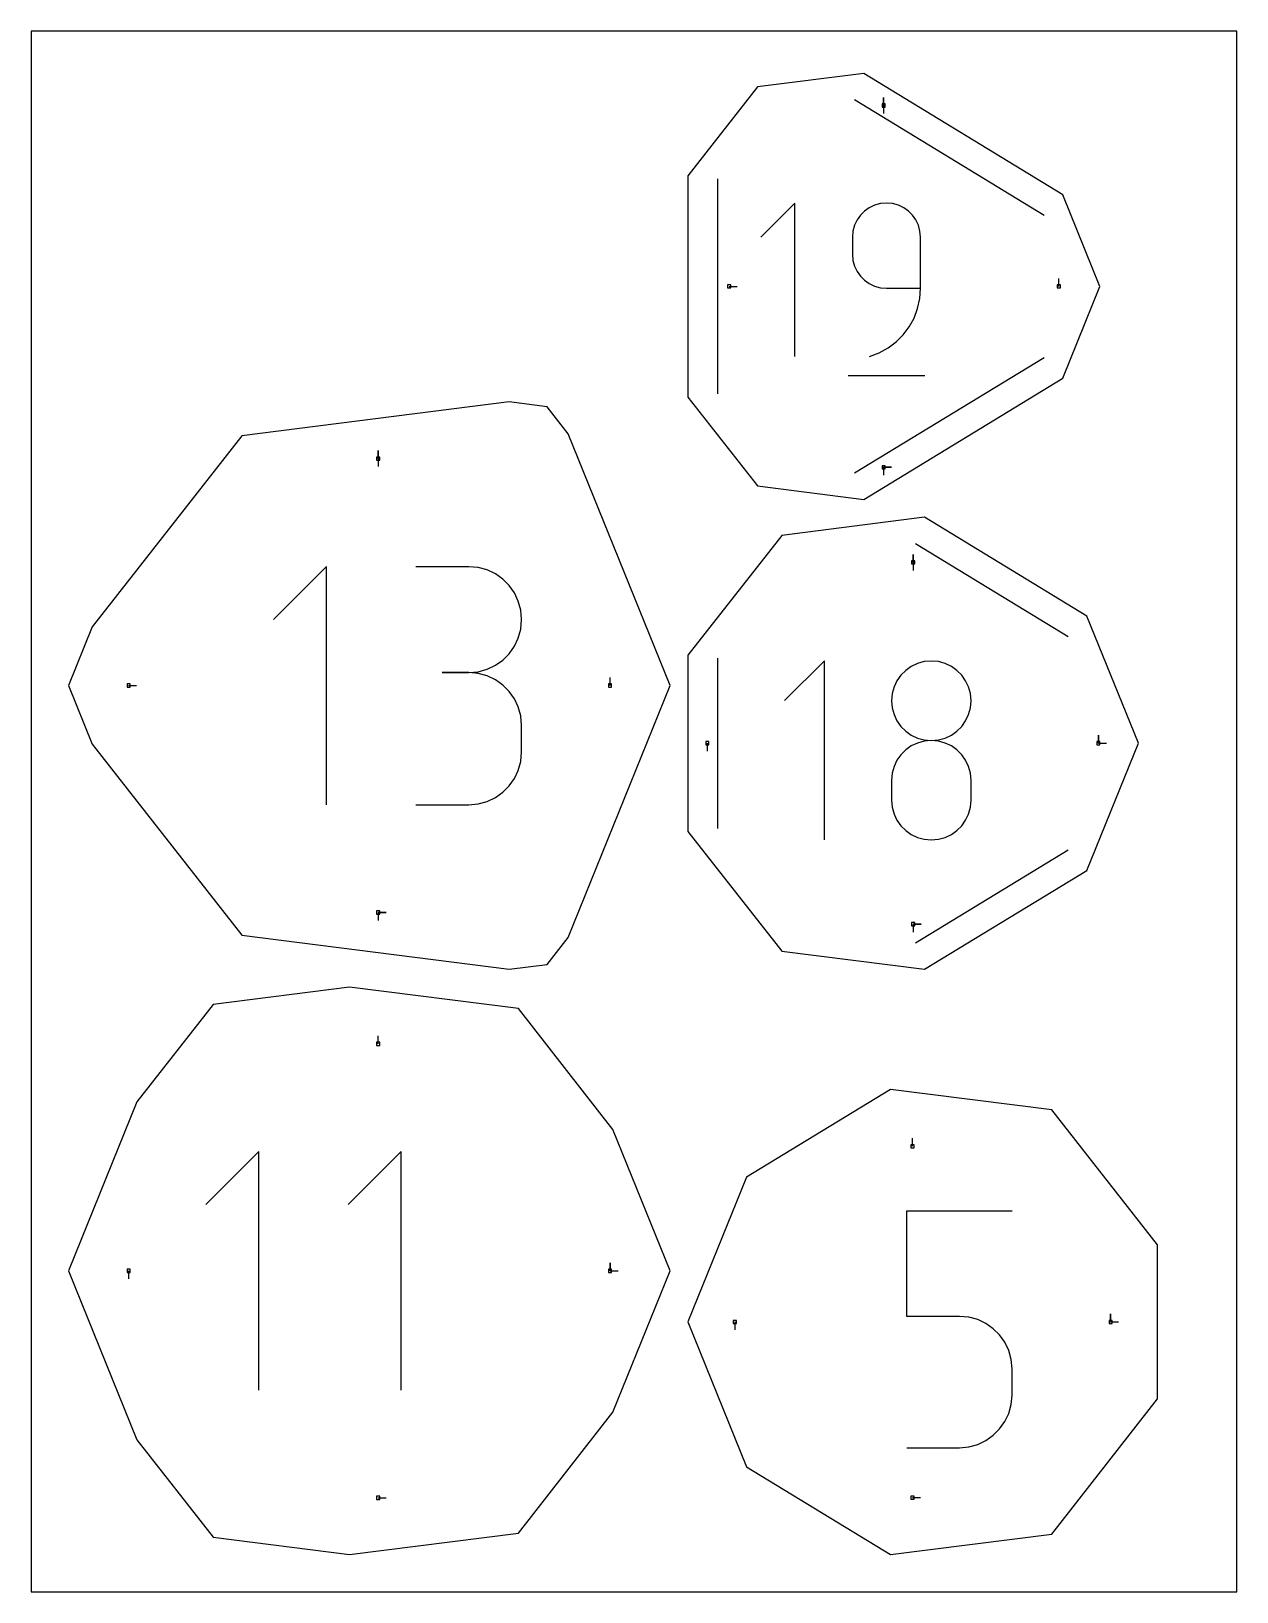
# Model space of a CAD drawing. Extents: x 0 to 8.5, y 0 to 11.
import ezdxf

# ---------------------------------------------------------------- set-up
doc = ezdxf.new("R2010")
doc.units = 0

msp = doc.modelspace()

# ---------------------------------------------------------------- linework, layer by layer
at = {"layer": 'annotation', "color": 1}
for p, q in [((7.141052, 9.702162), (5.805028, 10.516053)), ((6.010042, 10.476084), (6.010042, 10.532334)), ((6.010042, 10.476084), (6.010042, 10.532334)), ((6.010042, 10.532334), (6.010042, 10.476084)), ((6.010042, 10.476084), (6.010042, 10.419834)), ((4.838765, 9.959494), (4.838765, 8.443)), ((5.384619, 9.78883), (5.144232, 9.548375)), ((5.384619, 8.707529), (5.384619, 9.78883)), ((5.846559, 9.703258), (5.822843, 9.669695)), ((5.875519, 9.732247), (5.846559, 9.703258)), ((5.90904, 9.75598), (5.875519, 9.732247)), ((5.946436, 9.773775), (5.90904, 9.75598)), ((5.987025, 9.784953), (5.946436, 9.773775)), ((6.030121, 9.78883), (5.987025, 9.784953)), ((6.073306, 9.784953), (6.030121, 9.78883)), ((6.030121, 9.78883), (6.030121, 9.78883)), ((6.113942, 9.773775), (6.073306, 9.784953)), ((6.151353, 9.75598), (6.113942, 9.773775)), ((6.184862, 9.732247), (6.151353, 9.75598)), ((6.213795, 9.703258), (6.184862, 9.732247)), ((6.237474, 9.669695), (6.213795, 9.703258)), ((5.793882, 9.591572), (5.790005, 9.548375)), ((5.805056, 9.632239), (5.793882, 9.591572)), ((5.822843, 9.669695), (5.805056, 9.632239)), ((6.255225, 9.632239), (6.237474, 9.669695)), ((6.266371, 9.591572), (6.255225, 9.632239)), ((6.270237, 9.548375), (6.266371, 9.591572)), ((5.790005, 9.548375), (5.790005, 9.428148)), ((6.270237, 9.18776), (6.270237, 9.548375)), ((6.270237, 9.548375), (6.270237, 9.548375)), ((5.790005, 9.428148), (5.790005, 9.428148)), ((5.790005, 9.428148), (5.793882, 9.384953)), ((5.793882, 9.384953), (5.805056, 9.344292)), ((5.805056, 9.344292), (5.822843, 9.306845)), ((5.822843, 9.306845), (5.846559, 9.273293)), ((5.846559, 9.273293), (5.875519, 9.244315)), ((5.875519, 9.244315), (5.90904, 9.220593)), ((7.244727, 9.201248), (7.244727, 9.257498)), ((4.92095, 9.201248), (4.9772, 9.201248)), ((5.90904, 9.220593), (5.946436, 9.202806)), ((5.946436, 9.202806), (5.987025, 9.191635)), ((5.987025, 9.191635), (6.030121, 9.18776)), ((6.030121, 9.18776), (6.270237, 9.18776)), ((6.26492, 9.114856), (6.270237, 9.18776)), ((6.224344, 8.978418), (6.249406, 9.044781)), ((6.249406, 9.044781), (6.26492, 9.114856)), ((6.148185, 8.860351), (6.190387, 8.916647)), ((6.190387, 8.916647), (6.224344, 8.978418)), ((6.041654, 8.767704), (6.098391, 8.810409)), ((6.098391, 8.810409), (6.148185, 8.860351)), ((5.805028, 7.886443), (7.141054, 8.700337)), ((5.909961, 8.707529), (5.978627, 8.733117)), ((5.909961, 8.707529), (5.909961, 8.707529)), ((5.978627, 8.733117), (6.041654, 8.767704)), ((5.759999, 8.572366), (6.30065, 8.572366)), ((2.446683, 7.9875), (2.446683, 8.04375)), ((2.446683, 7.9875), (2.446683, 8.04375)), ((2.446683, 8.04375), (2.446683, 7.9875)), ((2.446683, 7.9875), (2.446683, 7.93125)), ((6.010042, 7.926411), (6.066292, 7.926411)), ((6.010042, 7.926411), (6.066292, 7.926411)), ((6.066292, 7.926411), (6.010042, 7.926411)), ((6.010042, 7.926411), (6.010042, 7.870161)), ((7.310922, 6.731517), (6.233721, 7.387739)), ((6.21833, 7.255882), (6.21833, 7.312132)), ((6.21833, 7.255882), (6.21833, 7.312132)), ((6.21833, 7.312132), (6.21833, 7.255882)), ((2.081303, 7.227694), (1.707732, 6.854017)), ((2.081303, 5.547306), (2.081303, 7.227694)), ((3.084546, 7.225744), (2.711396, 7.225744)), ((3.151658, 7.21972), (3.084546, 7.225744)), ((3.214808, 7.20236), (3.151658, 7.21972)), ((3.272946, 7.174732), (3.214808, 7.20236)), ((3.325021, 7.137904), (3.272946, 7.174732)), ((6.21833, 7.255882), (6.21833, 7.199632)), ((3.369983, 7.092942), (3.325021, 7.137904)), ((3.406782, 7.040916), (3.369983, 7.092942)), ((3.434367, 6.982891), (3.406782, 7.040916)), ((3.451689, 6.919937), (3.434367, 6.982891)), ((3.457696, 6.853121), (3.451689, 6.919937)), ((3.451689, 6.785991), (3.457696, 6.853121)), ((3.457696, 6.853121), (3.457696, 6.853121)), ((3.406782, 6.664585), (3.434367, 6.722792)), ((3.434367, 6.722792), (3.451689, 6.785991)), ((3.325021, 6.567377), (3.369983, 6.612426)), ((3.369983, 6.612426), (3.406782, 6.664585)), ((3.151658, 6.485469), (3.214808, 6.502839)), ((3.214808, 6.502839), (3.272946, 6.530495)), ((3.272946, 6.530495), (3.325021, 6.567377)), ((4.838767, 6.581409), (4.838768, 5.380681)), ((5.592543, 6.562349), (5.311937, 6.281664)), ((5.592543, 5.300135), (5.592543, 6.562349)), ((6.165623, 6.494825), (6.131823, 6.461052)), ((6.204749, 6.522489), (6.165623, 6.494825)), ((6.248406, 6.543241), (6.204749, 6.522489)), ((6.295796, 6.556281), (6.248406, 6.543241)), ((6.346124, 6.560806), (6.295796, 6.556281)), ((6.396451, 6.556281), (6.346124, 6.560806)), ((6.346124, 6.560806), (6.346124, 6.560806)), ((6.443842, 6.543241), (6.396451, 6.556281)), ((6.487498, 6.522489), (6.443842, 6.543241)), ((6.526625, 6.494825), (6.487498, 6.522489)), ((6.560424, 6.461052), (6.526625, 6.494825)), ((0.686798, 6.3875), (0.743048, 6.3875)), ((3.084546, 6.479444), (2.897708, 6.479444)), ((2.897708, 6.479444), (3.084546, 6.479444)), ((3.084546, 6.479444), (3.151658, 6.485469)), ((3.151658, 6.47342), (3.084546, 6.479444)), ((3.084546, 6.479444), (3.084546, 6.479444)), ((3.214808, 6.45606), (3.151658, 6.47342)), ((3.272946, 6.428432), (3.214808, 6.45606)), ((3.325021, 6.391604), (3.272946, 6.428432)), ((3.369983, 6.346642), (3.325021, 6.391604)), ((4.08118, 6.3875), (4.08118, 6.44375)), ((6.104148, 6.421973), (6.083394, 6.378388)), ((6.131823, 6.461052), (6.104148, 6.421973)), ((6.588099, 6.421973), (6.560424, 6.461052)), ((6.608854, 6.378388), (6.588099, 6.421973)), ((3.406782, 6.294615), (3.369983, 6.346642)), ((3.434367, 6.236591), (3.406782, 6.294615)), ((6.070357, 6.331101), (6.065834, 6.280912)), ((6.065834, 6.280912), (6.065834, 6.280912)), ((6.065834, 6.280912), (6.070359, 6.230487)), ((6.083394, 6.378388), (6.070357, 6.331101)), ((6.621891, 6.331101), (6.608854, 6.378388)), ((6.621888, 6.230487), (6.626413, 6.280912)), ((6.626413, 6.280912), (6.621891, 6.331101)), ((6.626413, 6.280912), (6.626413, 6.280912)), ((3.451689, 6.173637), (3.434367, 6.236591)), ((3.457696, 6.106821), (3.451689, 6.173637)), ((6.070359, 6.230487), (6.083403, 6.183016)), ((6.083403, 6.183016), (6.104166, 6.139294)), ((6.588082, 6.139294), (6.608845, 6.183016)), ((6.608845, 6.183016), (6.621888, 6.230487)), ((3.457696, 5.919982), (3.457696, 6.106821)), ((3.457696, 6.106821), (3.457696, 6.106821)), ((6.104166, 6.139294), (6.131849, 6.100115)), ((6.131849, 6.100115), (6.165655, 6.066277)), ((6.165655, 6.066277), (6.204784, 6.038573)), ((6.487463, 6.038573), (6.526592, 6.066277)), ((6.526592, 6.066277), (6.560398, 6.100115)), ((6.560398, 6.100115), (6.588082, 6.139294)), ((4.766858, 5.981045), (4.766858, 5.924795)), ((6.204749, 5.961883), (6.165623, 5.934183)), ((6.248406, 5.982654), (6.204749, 5.961883)), ((6.204784, 6.038573), (6.248438, 6.017799)), ((6.295796, 5.995701), (6.248406, 5.982654)), ((6.248438, 6.017799), (6.295817, 6.004752)), ((6.346124, 6.000226), (6.295796, 5.995701)), ((6.295817, 6.004752), (6.346124, 6.000226)), ((6.346124, 6.000226), (6.39643, 6.004752)), ((6.396451, 5.995703), (6.346124, 6.000226)), ((6.346124, 6.000226), (6.346124, 6.000226)), ((6.346124, 6.000226), (6.346124, 6.000226)), ((6.39643, 6.004752), (6.44381, 6.017799)), ((6.443842, 5.982663), (6.396451, 5.995703)), ((6.44381, 6.017799), (6.487463, 6.038573)), ((6.487498, 5.9619), (6.443842, 5.982663)), ((6.526625, 5.934209), (6.487498, 5.9619)), ((7.524208, 5.981045), (7.524208, 6.037295)), ((7.524208, 5.981045), (7.524208, 6.037295)), ((7.524208, 6.037295), (7.524208, 5.981045)), ((7.524208, 5.981045), (7.580458, 5.981045)), ((3.434367, 5.790169), (3.451689, 5.853138)), ((3.451689, 5.853138), (3.457696, 5.919982)), ((6.104148, 5.861182), (6.083394, 5.817474)), ((6.131823, 5.900351), (6.104148, 5.861182)), ((6.165623, 5.934183), (6.131823, 5.900351)), ((6.560424, 5.900383), (6.526625, 5.934209)), ((6.588099, 5.861217), (6.560424, 5.900383)), ((6.608854, 5.817505), (6.588099, 5.861217)), ((3.369983, 5.680117), (3.406782, 5.732141)), ((3.406782, 5.732141), (3.434367, 5.790169)), ((6.070357, 5.770021), (6.065834, 5.71962)), ((6.083394, 5.817474), (6.070357, 5.770021)), ((6.621891, 5.770042), (6.608854, 5.817505)), ((6.626413, 5.71962), (6.621891, 5.770042)), ((3.272946, 5.598347), (3.325021, 5.635165)), ((3.325021, 5.635165), (3.369983, 5.680117)), ((6.065834, 5.71962), (6.065834, 5.57999)), ((6.626413, 5.57999), (6.626413, 5.71962)), ((6.626413, 5.71962), (6.626413, 5.71962)), ((2.711396, 5.547359), (3.084546, 5.547359)), ((3.084546, 5.547359), (3.151658, 5.553379)), ((3.084546, 5.547359), (3.084546, 5.547359)), ((3.151658, 5.553379), (3.214808, 5.570731)), ((3.214808, 5.570731), (3.272946, 5.598347)), ((6.065834, 5.57999), (6.065834, 5.57999)), ((6.065834, 5.57999), (6.070359, 5.529592)), ((6.070359, 5.529592), (6.083403, 5.482194)), ((6.608845, 5.482194), (6.621888, 5.529592)), ((6.621888, 5.529592), (6.626413, 5.57999)), ((6.083403, 5.482194), (6.104166, 5.438577)), ((6.104166, 5.438577), (6.131849, 5.399523)), ((6.131849, 5.399523), (6.165655, 5.365816)), ((6.526592, 5.365816), (6.560398, 5.399523)), ((6.560398, 5.399523), (6.588082, 5.438577)), ((6.588082, 5.438577), (6.608845, 5.482194)), ((6.165655, 5.365816), (6.204784, 5.338237)), ((6.204784, 5.338237), (6.248438, 5.317569)), ((6.248438, 5.317569), (6.295817, 5.304594)), ((6.295817, 5.304594), (6.346124, 5.300096)), ((6.346124, 5.300096), (6.39643, 5.304594)), ((6.346124, 5.300096), (6.346124, 5.300096)), ((6.39643, 5.304594), (6.44381, 5.317569)), ((6.44381, 5.317569), (6.487463, 5.338237)), ((6.487463, 5.338237), (6.526592, 5.365816)), ((6.233719, 4.574352), (7.31092, 5.230569)), ((2.446683, 4.7875), (2.502933, 4.7875)), ((2.446683, 4.7875), (2.502933, 4.7875)), ((2.502933, 4.7875), (2.446683, 4.7875)), ((2.446683, 4.7875), (2.446683, 4.73125)), ((6.21833, 4.706209), (6.27458, 4.706209)), ((6.21833, 4.706209), (6.27458, 4.706209)), ((6.27458, 4.706209), (6.21833, 4.706209)), ((6.21833, 4.706209), (6.21833, 4.649959)), ((2.446683, 3.8625), (2.446683, 3.91875)), ((6.213279, 3.140071), (6.213279, 3.196321)), ((1.604636, 3.102694), (1.231065, 2.729017)), ((1.604636, 1.422306), (1.604636, 3.102694)), ((2.608353, 3.102694), (2.234781, 2.729017)), ((2.608353, 1.422306), (2.608353, 3.102694)), ((6.173956, 1.941516), (6.173956, 2.684752)), ((6.173956, 2.684752), (6.915203, 2.684752)), ((4.08118, 2.2625), (4.08118, 2.31875)), ((4.08118, 2.2625), (4.08118, 2.31875)), ((4.08118, 2.31875), (4.08118, 2.2625)), ((0.686798, 2.2625), (0.686798, 2.20625)), ((4.08118, 2.2625), (4.13743, 2.2625)), ((4.961597, 1.90199), (4.961597, 1.84574)), ((6.544579, 1.941516), (6.173956, 1.941516)), ((6.611127, 1.935568), (6.544579, 1.941516)), ((6.67379, 1.918412), (6.611127, 1.935568)), ((6.731517, 1.891083), (6.67379, 1.918412)), ((6.783254, 1.854615), (6.731517, 1.891083)), ((7.610554, 1.90199), (7.610554, 1.95824)), ((7.610554, 1.90199), (7.610554, 1.95824)), ((7.610554, 1.95824), (7.610554, 1.90199)), ((7.610554, 1.90199), (7.666804, 1.90199)), ((6.827946, 1.810044), (6.783254, 1.854615)), ((6.86454, 1.758404), (6.827946, 1.810044)), ((6.891984, 1.70073), (6.86454, 1.758404)), ((6.909223, 1.638056), (6.891984, 1.70073)), ((6.915203, 1.571416), (6.909223, 1.638056)), ((6.915203, 1.386785), (6.915203, 1.571416)), ((6.915203, 1.571416), (6.915203, 1.571416)), ((6.891972, 1.257352), (6.909219, 1.320113)), ((6.909219, 1.320113), (6.915203, 1.386785)), ((6.864517, 1.199552), (6.891972, 1.257352)), ((6.731471, 1.06642), (6.783211, 1.103036)), ((6.783211, 1.103036), (6.827911, 1.147763)), ((6.827911, 1.147763), (6.864517, 1.199552)), ((6.173956, 1.015742), (6.544579, 1.015742)), ((6.544579, 1.015742), (6.611099, 1.021723)), ((6.544579, 1.015742), (6.544579, 1.015742)), ((6.611099, 1.021723), (6.673748, 1.038966)), ((6.673748, 1.038966), (6.731471, 1.06642)), ((2.446683, 0.6625), (2.502933, 0.6625)), ((6.213279, 0.663909), (6.269529, 0.663909))]:
    msp.add_line(p, q, dxfattribs=at)
at = {"layer": 'boundary', "color": 5}
for p, q in [((5.869546, 10.702905), (5.121455, 10.607596)), ((7.273241, 9.84779), (5.869546, 10.702905)), ((5.121455, 10.607596), (4.630478, 9.980972)), ((4.630478, 9.980972), (4.630478, 8.421524)), ((7.535199, 9.201248), (7.273241, 9.84779)), ((7.273241, 8.554706), (7.535199, 9.201248)), ((5.869546, 7.699591), (7.273241, 8.554706)), ((3.370173, 8.3875), (1.485047, 8.147329)), ((3.636832, 8.353527), (3.370173, 8.3875)), ((4.630478, 8.421524), (5.121455, 7.7949)), ((3.786086, 8.163037), (3.636832, 8.353527)), ((1.485047, 8.147329), (0.429905, 6.800674)), ((4.505478, 6.3875), (3.786086, 8.163037)), ((5.121455, 7.7949), (5.869546, 7.699591)), ((6.298239, 7.574591), (5.291323, 7.446307)), ((7.443109, 6.877149), (6.298239, 7.574591)), ((5.291323, 7.446307), (4.630478, 6.602883)), ((7.806182, 5.981045), (7.443109, 6.877149)), ((0.429905, 6.800674), (0.2625, 6.3875)), ((4.630478, 6.602883), (4.630478, 5.359208)), ((0.2625, 6.3875), (0.429905, 5.974326)), ((3.786086, 4.611963), (4.505478, 6.3875)), ((0.429905, 5.974326), (1.485047, 4.627671)), ((7.443109, 5.084942), (7.806182, 5.981045)), ((4.630478, 5.359208), (5.291323, 4.515784)), ((6.298239, 4.3875), (7.443109, 5.084942)), ((1.485047, 4.627671), (3.370173, 4.3875)), ((3.636832, 4.421473), (3.786086, 4.611963)), ((5.291323, 4.515784), (6.298239, 4.3875)), ((3.370173, 4.3875), (3.636832, 4.421473)), ((2.243106, 4.2625), (1.282818, 4.140156)), ((3.434603, 4.1107), (2.243106, 4.2625)), ((1.282818, 4.140156), (0.745326, 3.454167)), ((4.101507, 3.259544), (3.434603, 4.1107)), ((6.059565, 3.54148), (5.044108, 2.922874)), ((7.195894, 3.396708), (6.059565, 3.54148)), ((0.745326, 3.454167), (0.2625, 2.2625)), ((7.941673, 2.444885), (7.195894, 3.396708)), ((4.505478, 2.2625), (4.101507, 3.259544)), ((5.044108, 2.922874), (4.630478, 1.90199)), ((7.941673, 1.359095), (7.941673, 2.444885)), ((0.2625, 2.2625), (0.745326, 1.070833)), ((4.101507, 1.265456), (4.505478, 2.2625)), ((4.630478, 1.90199), (5.044108, 0.881105)), ((7.195894, 0.407272), (7.941673, 1.359095)), ((3.434603, 0.4143), (4.101507, 1.265456)), ((0.745326, 1.070833), (1.282818, 0.384844)), ((5.044108, 0.881105), (6.059565, 0.2625)), ((1.282818, 0.384844), (2.243106, 0.2625)), ((2.243106, 0.2625), (3.434603, 0.4143)), ((6.059565, 0.2625), (7.195894, 0.407272))]:
    msp.add_line(p, q, dxfattribs=at)
at = {"layer": 'frame', "color": 5}
for p, q in [((8.5, 11), (0, 11)), ((0, 11), (0, 0)), ((8.5, 0), (8.5, 11)), ((0, 0), (8.5, 0))]:
    msp.add_line(p, q, dxfattribs=at)
at = {"layer": 'hole', "color": 5}
for p, q in [((6.021292, 10.487334), (5.998792, 10.487334)), ((5.998792, 10.487334), (5.998792, 10.464834)), ((5.998792, 10.464834), (6.021292, 10.464834)), ((6.021292, 10.464834), (6.021292, 10.487334)), ((4.9322, 9.212498), (4.9097, 9.212498)), ((4.9097, 9.212498), (4.9097, 9.189998)), ((4.9097, 9.189998), (4.9322, 9.189998)), ((4.9322, 9.189998), (4.9322, 9.212498)), ((7.255977, 9.212498), (7.233477, 9.212498)), ((7.233477, 9.212498), (7.233477, 9.189998)), ((7.233477, 9.189998), (7.255977, 9.189998)), ((7.255977, 9.189998), (7.255977, 9.212498)), ((2.457933, 7.99875), (2.435433, 7.99875)), ((2.435433, 7.99875), (2.435433, 7.97625)), ((2.435433, 7.97625), (2.457933, 7.97625)), ((2.457933, 7.97625), (2.457933, 7.99875)), ((6.021292, 7.937661), (5.998792, 7.937661)), ((5.998792, 7.937661), (5.998792, 7.915161)), ((6.021292, 7.915161), (6.021292, 7.937661)), ((5.998792, 7.915161), (6.021292, 7.915161)), ((6.22958, 7.267132), (6.20708, 7.267132)), ((6.20708, 7.267132), (6.20708, 7.244632)), ((6.22958, 7.244632), (6.22958, 7.267132)), ((6.20708, 7.244632), (6.22958, 7.244632)), ((0.698048, 6.39875), (0.675548, 6.39875)), ((0.675548, 6.39875), (0.675548, 6.37625)), ((0.698048, 6.37625), (0.698048, 6.39875)), ((4.09243, 6.39875), (4.06993, 6.39875)), ((4.06993, 6.39875), (4.06993, 6.37625)), ((4.09243, 6.37625), (4.09243, 6.39875)), ((0.675548, 6.37625), (0.698048, 6.37625)), ((4.06993, 6.37625), (4.09243, 6.37625)), ((4.778108, 5.992295), (4.755608, 5.992295)), ((4.755608, 5.992295), (4.755608, 5.969795)), ((4.755608, 5.969795), (4.778108, 5.969795)), ((4.778108, 5.969795), (4.778108, 5.992295)), ((7.535458, 5.992295), (7.512958, 5.992295)), ((7.512958, 5.992295), (7.512958, 5.969795)), ((7.512958, 5.969795), (7.535458, 5.969795)), ((7.535458, 5.969795), (7.535458, 5.992295)), ((2.457933, 4.79875), (2.435433, 4.79875)), ((2.435433, 4.79875), (2.435433, 4.77625)), ((2.435433, 4.77625), (2.457933, 4.77625)), ((2.457933, 4.77625), (2.457933, 4.79875)), ((6.22958, 4.717459), (6.20708, 4.717459)), ((6.20708, 4.717459), (6.20708, 4.694959)), ((6.20708, 4.694959), (6.22958, 4.694959)), ((6.22958, 4.694959), (6.22958, 4.717459)), ((2.457933, 3.87375), (2.435433, 3.87375)), ((2.435433, 3.87375), (2.435433, 3.85125)), ((2.435433, 3.85125), (2.457933, 3.85125)), ((2.457933, 3.85125), (2.457933, 3.87375)), ((6.224529, 3.151321), (6.202029, 3.151321)), ((6.202029, 3.151321), (6.202029, 3.128821)), ((6.202029, 3.128821), (6.224529, 3.128821)), ((6.224529, 3.128821), (6.224529, 3.151321)), ((0.698048, 2.27375), (0.675548, 2.27375)), ((0.675548, 2.27375), (0.675548, 2.25125)), ((0.675548, 2.25125), (0.698048, 2.25125)), ((0.698048, 2.25125), (0.698048, 2.27375)), ((4.09243, 2.27375), (4.06993, 2.27375)), ((4.06993, 2.27375), (4.06993, 2.25125)), ((4.06993, 2.25125), (4.09243, 2.25125)), ((4.09243, 2.25125), (4.09243, 2.27375)), ((4.972847, 1.91324), (4.950347, 1.91324)), ((4.950347, 1.91324), (4.950347, 1.89074)), ((4.950347, 1.89074), (4.972847, 1.89074)), ((4.972847, 1.89074), (4.972847, 1.91324)), ((7.621804, 1.91324), (7.599304, 1.91324)), ((7.599304, 1.91324), (7.599304, 1.89074)), ((7.599304, 1.89074), (7.621804, 1.89074)), ((7.621804, 1.89074), (7.621804, 1.91324)), ((2.457933, 0.67375), (2.435433, 0.67375)), ((2.435433, 0.67375), (2.435433, 0.65125)), ((2.457933, 0.65125), (2.457933, 0.67375)), ((6.224529, 0.675159), (6.202029, 0.675159)), ((6.202029, 0.675159), (6.202029, 0.652659)), ((6.224529, 0.652659), (6.224529, 0.675159)), ((2.435433, 0.65125), (2.457933, 0.65125)), ((6.202029, 0.652659), (6.224529, 0.652659))]:
    msp.add_line(p, q, dxfattribs=at)

doc.saveas('drawing.dxf')
